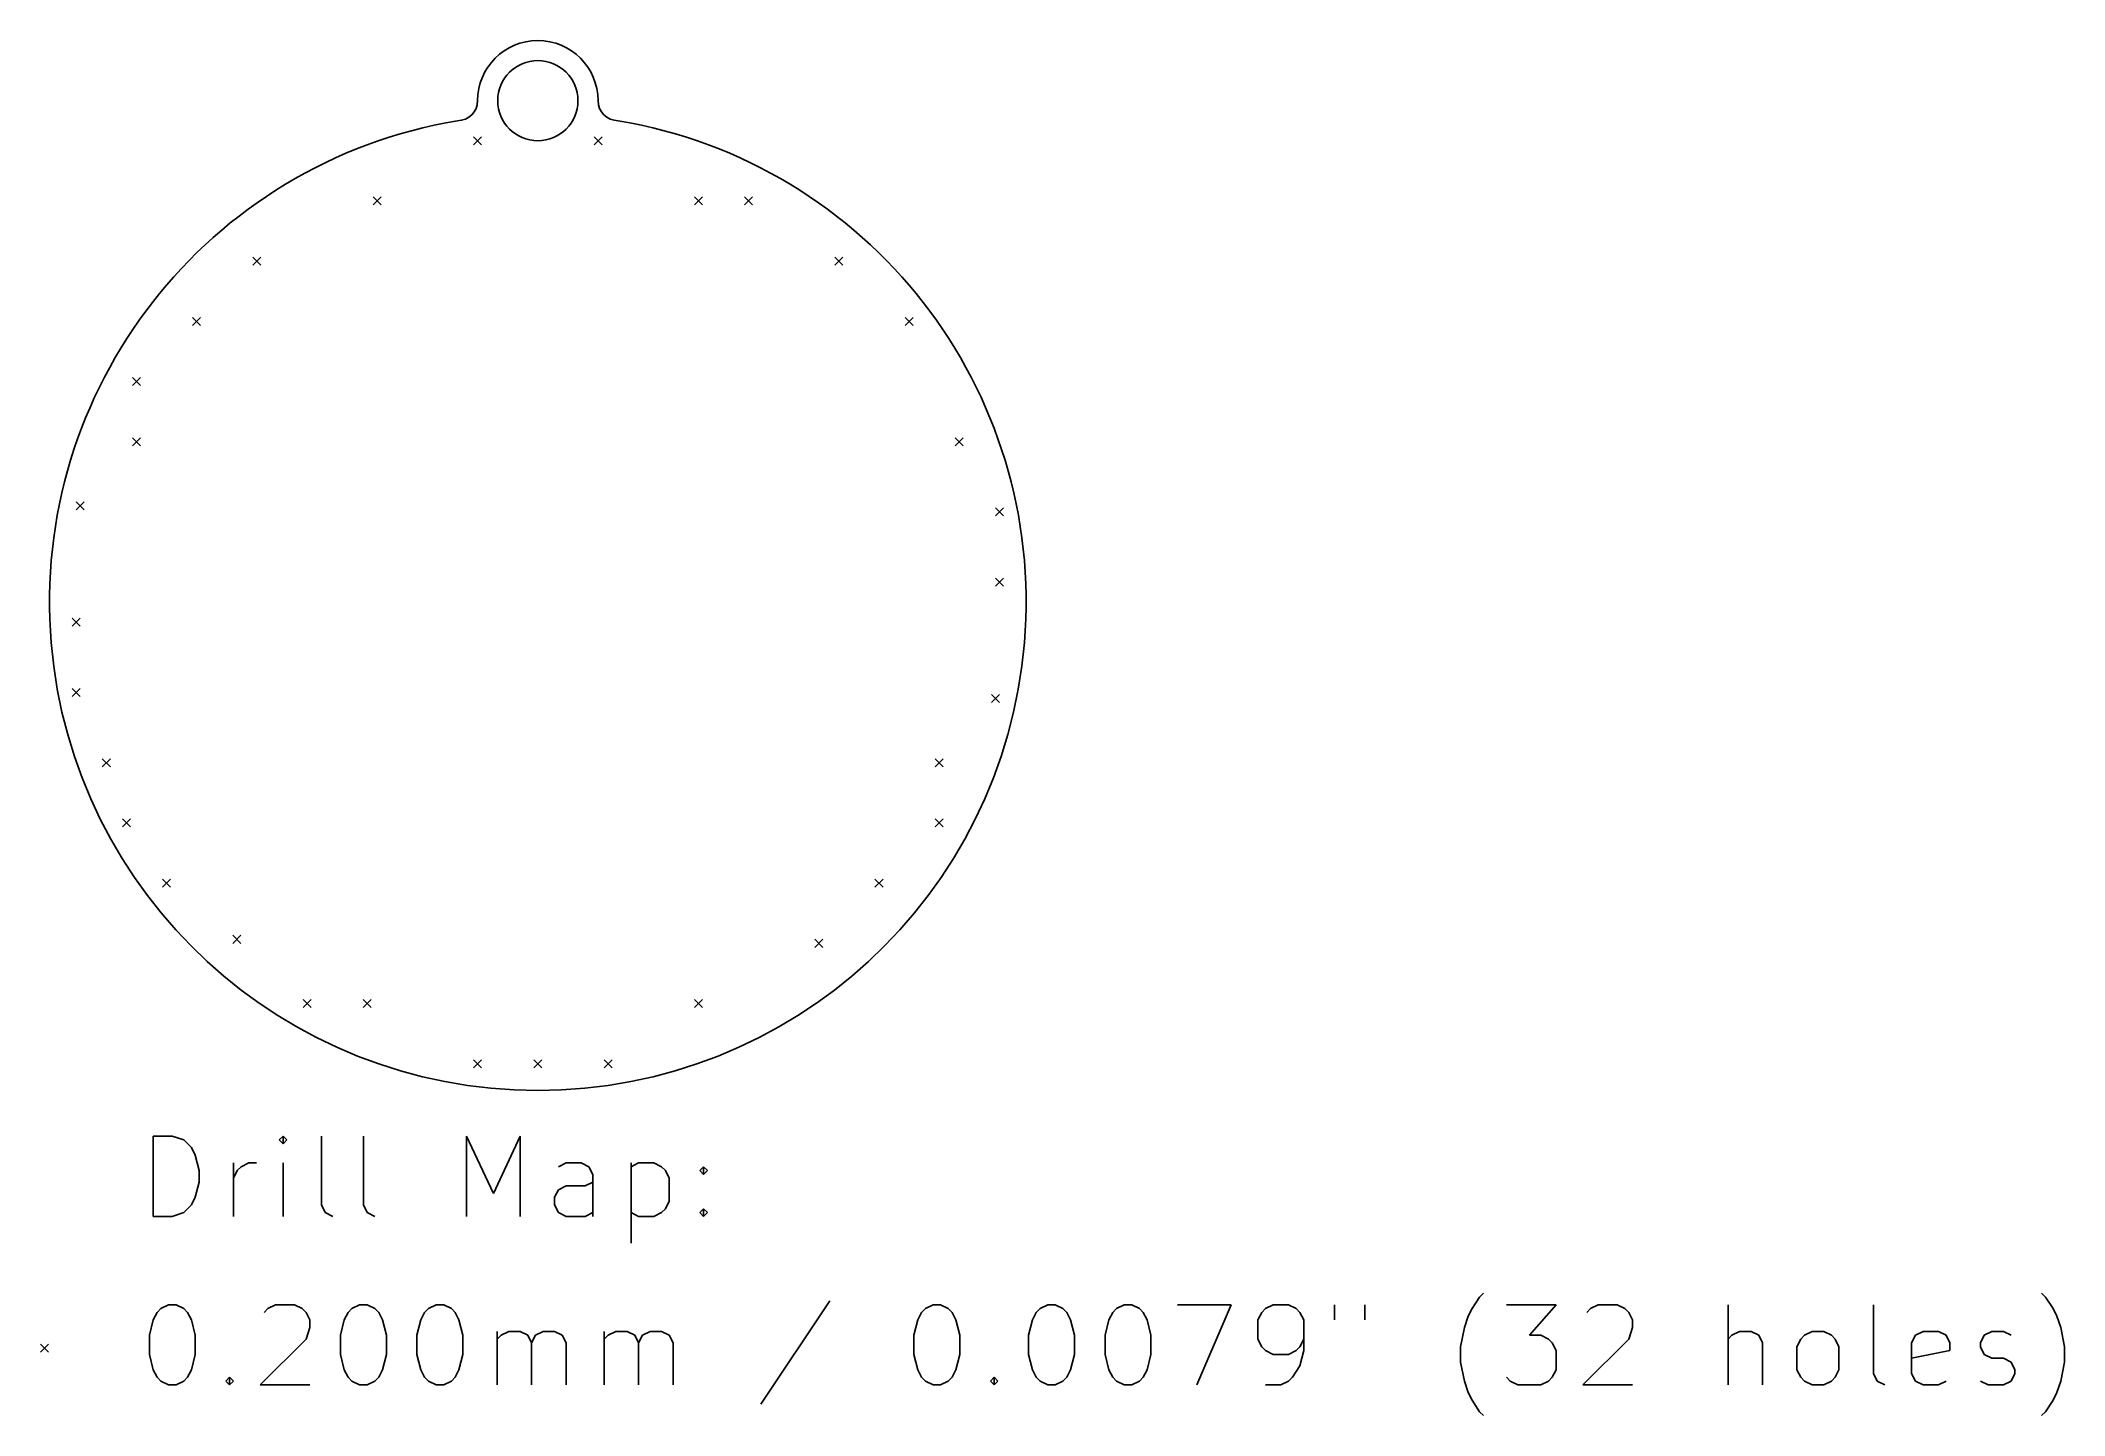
# Model space of a CAD drawing. Extents: x 37.6 to 88, y -70.3 to -36.
import ezdxf

# ---------------------------------------------------------------- set-up
doc = ezdxf.new("R2010")
doc.units = 0
doc.layers.add('BLACK', color=7, linetype='CONTINUOUS')

msp = doc.modelspace()

# ---------------------------------------------------------------- linework, layer by layer
at = {"layer": 'BLACK', "linetype": 'CONTINUOUS'}
for p, q in [((48.4, -38.4), (48.6, -38.6)), ((48.6, -38.4), (48.4, -38.6)), ((51.4, -38.4), (51.6, -38.6)), ((51.6, -38.4), (51.4, -38.6)), ((45.9, -39.9), (46.1, -40.1)), ((46.1, -39.9), (45.9, -40.1)), ((53.9, -39.9), (54.1, -40.1)), ((54.1, -39.9), (53.9, -40.1)), ((55.15, -39.9), (55.35, -40.1)), ((55.35, -39.9), (55.15, -40.1)), ((42.9, -41.4), (43.1, -41.6)), ((43.1, -41.4), (42.9, -41.6)), ((57.4, -41.4), (57.6, -41.6)), ((57.6, -41.4), (57.4, -41.6)), ((41.4, -42.9), (41.6, -43.1)), ((41.6, -42.9), (41.4, -43.1)), ((59.15, -42.9), (59.35, -43.1)), ((59.35, -42.9), (59.15, -43.1)), ((39.9, -44.4), (40.1, -44.6)), ((40.1, -44.4), (39.9, -44.6)), ((39.9, -45.9), (40.1, -46.1)), ((40.1, -45.9), (39.9, -46.1)), ((60.4, -45.9), (60.6, -46.1)), ((60.6, -45.9), (60.4, -46.1)), ((38.5, -47.5), (38.7, -47.7)), ((38.7, -47.5), (38.5, -47.7)), ((61.4, -47.65), (61.6, -47.85)), ((61.6, -47.65), (61.4, -47.85)), ((61.4, -49.4), (61.6, -49.6)), ((61.6, -49.4), (61.4, -49.6)), ((38.4, -50.4), (38.6, -50.6)), ((38.6, -50.4), (38.4, -50.6)), ((38.4, -52.15), (38.6, -52.35)), ((38.6, -52.15), (38.4, -52.35)), ((61.3, -52.3), (61.5, -52.5)), ((61.5, -52.3), (61.3, -52.5)), ((39.15, -53.9), (39.35, -54.1)), ((39.35, -53.9), (39.15, -54.1)), ((59.9, -53.9), (60.1, -54.1)), ((60.1, -53.9), (59.9, -54.1)), ((39.65, -55.4), (39.85, -55.6)), ((39.85, -55.4), (39.65, -55.6)), ((59.9, -55.4), (60.1, -55.6)), ((60.1, -55.4), (59.9, -55.6)), ((40.65, -56.9), (40.85, -57.1)), ((40.85, -56.9), (40.65, -57.1)), ((58.4, -56.9), (58.6, -57.1)), ((58.6, -56.9), (58.4, -57.1)), ((42.4, -58.3), (42.6, -58.5)), ((42.6, -58.3), (42.4, -58.5)), ((56.9, -58.4), (57.1, -58.6)), ((57.1, -58.4), (56.9, -58.6)), ((44.15, -59.9), (44.35, -60.1)), ((44.35, -59.9), (44.15, -60.1)), ((45.65, -59.9), (45.85, -60.1)), ((45.85, -59.9), (45.65, -60.1)), ((53.9, -59.9), (54.1, -60.1)), ((54.1, -59.9), (53.9, -60.1)), ((48.4, -61.4), (48.6, -61.6)), ((48.6, -61.4), (48.4, -61.6)), ((49.9, -61.4), (50.1, -61.6)), ((50.1, -61.4), (49.9, -61.6)), ((51.65, -61.4), (51.85, -61.6)), ((51.85, -61.4), (51.65, -61.6)), ((40.417243, -65.305363), (40.417243, -63.305363)), ((40.417243, -63.305363), (40.893433, -63.305363)), ((40.893433, -63.305363), (41.179148, -63.400601)), ((41.179148, -63.400601), (41.369624, -63.591077)), ((43.655338, -63.305363), (43.5601, -63.400601)), ((43.5601, -63.400601), (43.655338, -63.495839)), ((43.750576, -63.400601), (43.655338, -63.305363)), ((43.655338, -63.305363), (43.655338, -63.495839)), ((43.655338, -63.495839), (43.750576, -63.400601)), ((44.607719, -65.019648), (44.607719, -63.305363)), ((45.655338, -65.019648), (45.655338, -63.305363)), ((48.226767, -65.305363), (48.226767, -63.305363)), ((48.226767, -63.305363), (48.893434, -64.733934)), ((48.893434, -64.733934), (49.5601, -63.305363)), ((49.5601, -63.305363), (49.5601, -65.305363)), ((41.369624, -63.591077), (41.464862, -63.781553)), ((41.464862, -63.781553), (41.5601, -64.162505)), ((42.417243, -65.305363), (42.417243, -63.972029)), ((42.607719, -64.067267), (42.798195, -63.972029)), ((42.798195, -63.972029), (42.988672, -63.972029)), ((43.655338, -65.305363), (43.655338, -63.972029)), ((50.702957, -63.972029), (50.512481, -64.067267)), ((51.08391, -63.972029), (50.702957, -63.972029)), ((51.274386, -64.067267), (51.08391, -63.972029)), ((52.322005, -63.972029), (52.322005, -65.972029)), ((52.322005, -64.067267), (52.512481, -63.972029)), ((52.512481, -63.972029), (52.893434, -63.972029)), ((52.893434, -63.972029), (53.08391, -64.067267)), ((41.5601, -64.44822), (41.464862, -64.829172)), ((41.5601, -64.162505), (41.5601, -64.44822)), ((42.417243, -64.352982), (42.512481, -64.162505)), ((42.512481, -64.162505), (42.607719, -64.067267)), ((50.512481, -64.638696), (50.702957, -64.543458)), ((50.702957, -64.543458), (51.179148, -64.543458)), ((51.179148, -64.543458), (51.369624, -64.44822)), ((51.369624, -64.257744), (51.274386, -64.067267)), ((51.369624, -65.305363), (51.369624, -64.257744)), ((53.08391, -64.067267), (53.179148, -64.162505)), ((53.179148, -64.162505), (53.274386, -64.352982)), ((53.274386, -64.352982), (53.274386, -64.92441)), ((54.036291, -64.162505), (54.131529, -64.067267)), ((54.131529, -64.257744), (54.036291, -64.162505)), ((54.131529, -64.067267), (54.226767, -64.162505)), ((54.131529, -64.067267), (54.131529, -64.257744)), ((54.226767, -64.162505), (54.131529, -64.257744)), ((41.369624, -65.019648), (41.179148, -65.210125)), ((41.464862, -64.829172), (41.369624, -65.019648)), ((44.702957, -65.210125), (44.607719, -65.019648)), ((45.750576, -65.210125), (45.655338, -65.019648)), ((50.417243, -64.829172), (50.512481, -64.638696)), ((50.417243, -65.019648), (50.417243, -64.829172)), ((50.512481, -65.210125), (50.417243, -65.019648)), ((53.274386, -64.92441), (53.179148, -65.114886)), ((40.893433, -65.305363), (40.417243, -65.305363)), ((41.179148, -65.210125), (40.893433, -65.305363)), ((44.893433, -65.305363), (44.702957, -65.210125)), ((45.941052, -65.305363), (45.750576, -65.210125)), ((50.702957, -65.305363), (50.512481, -65.210125)), ((51.179148, -65.305363), (50.702957, -65.305363)), ((51.369624, -65.210125), (51.179148, -65.305363)), ((52.512481, -65.305363), (52.322005, -65.210125)), ((52.893434, -65.305363), (52.512481, -65.305363)), ((53.08391, -65.210125), (52.893434, -65.305363)), ((53.179148, -65.114886), (53.08391, -65.210125)), ((54.036291, -65.210125), (54.131529, -65.114886)), ((54.131529, -65.305363), (54.036291, -65.210125)), ((54.131529, -65.114886), (54.226767, -65.210125)), ((54.131529, -65.114886), (54.131529, -65.305363)), ((54.226767, -65.210125), (54.131529, -65.305363)), ((40.607719, -67.600601), (40.798195, -67.505363)), ((40.798195, -67.505363), (40.988672, -67.505363)), ((40.988672, -67.505363), (41.179148, -67.600601)), ((43.274386, -67.600601), (43.464862, -67.505363)), ((43.464862, -67.505363), (43.941053, -67.505363)), ((43.941053, -67.505363), (44.131529, -67.600601)), ((45.369624, -67.600601), (45.5601, -67.505363)), ((45.5601, -67.505363), (45.750577, -67.505363)), ((45.750577, -67.505363), (45.941053, -67.600601)), ((47.274386, -67.600601), (47.464862, -67.505363)), ((47.464862, -67.505363), (47.655339, -67.505363)), ((47.655339, -67.505363), (47.845815, -67.600601)), ((57.274387, -67.410125), (55.560102, -69.981553)), ((59.65534, -67.600601), (59.845816, -67.505363)), ((59.845816, -67.505363), (60.036293, -67.505363)), ((60.036293, -67.505363), (60.226769, -67.600601)), ((62.512483, -67.600601), (62.702959, -67.505363)), ((62.702959, -67.505363), (62.893436, -67.505363)), ((62.893436, -67.505363), (63.083912, -67.600601)), ((64.417245, -67.600601), (64.607721, -67.505363)), ((64.607721, -67.505363), (64.798198, -67.505363)), ((64.798198, -67.505363), (64.988674, -67.600601)), ((65.941055, -67.505363), (67.274388, -67.505363)), ((67.274388, -67.505363), (66.417245, -69.505363)), ((68.322007, -67.505363), (68.131531, -67.600601)), ((68.70296, -67.505363), (68.322007, -67.505363)), ((68.893436, -67.600601), (68.70296, -67.505363)), ((69.845817, -67.505363), (69.845817, -67.886315)), ((70.607722, -67.505363), (70.607722, -67.886315)), ((73.274389, -67.600601), (73.464865, -67.314886)), ((73.464865, -67.314886), (73.560104, -67.219648)), ((74.131532, -67.505363), (75.369627, -67.505363)), ((75.369627, -67.505363), (74.70296, -68.267267)), ((76.22677, -67.600601), (76.417246, -67.505363)), ((76.417246, -67.505363), (76.893437, -67.505363)), ((76.893437, -67.505363), (77.083913, -67.600601)), ((79.655342, -69.505363), (79.655342, -67.505363)), ((83.27439, -69.219648), (83.27439, -67.505363)), ((87.560105, -67.314886), (87.464867, -67.219648)), ((87.750581, -67.600601), (87.560105, -67.314886)), ((40.322005, -68.267267), (40.417243, -67.886315)), ((40.417243, -67.886315), (40.512481, -67.695839)), ((40.512481, -67.695839), (40.607719, -67.600601)), ((41.179148, -67.600601), (41.274386, -67.695839)), ((41.274386, -67.695839), (41.369624, -67.886315)), ((41.369624, -67.886315), (41.464862, -68.267267)), ((43.179148, -67.695839), (43.274386, -67.600601)), ((44.131529, -67.600601), (44.226767, -67.695839)), ((44.226767, -67.695839), (44.322005, -67.886315)), ((44.322005, -67.886315), (44.322005, -68.076791)), ((45.08391, -68.267267), (45.179148, -67.886315)), ((45.179148, -67.886315), (45.274386, -67.695839)), ((45.274386, -67.695839), (45.369624, -67.600601)), ((45.941053, -67.600601), (46.036291, -67.695839)), ((46.036291, -67.695839), (46.131529, -67.886315)), ((46.131529, -67.886315), (46.226767, -68.267267)), ((46.988672, -68.267267), (47.08391, -67.886315)), ((47.08391, -67.886315), (47.179148, -67.695839)), ((47.179148, -67.695839), (47.274386, -67.600601)), ((47.845815, -67.600601), (47.941053, -67.695839)), ((47.941053, -67.695839), (48.036291, -67.886315)), ((48.036291, -67.886315), (48.131529, -68.267267)), ((59.369626, -68.267267), (59.464864, -67.886315)), ((59.464864, -67.886315), (59.560102, -67.695839)), ((59.560102, -67.695839), (59.65534, -67.600601)), ((60.226769, -67.600601), (60.322007, -67.695839)), ((60.322007, -67.695839), (60.417245, -67.886315)), ((60.417245, -67.886315), (60.512483, -68.267267)), ((62.226769, -68.267267), (62.322007, -67.886315)), ((62.322007, -67.886315), (62.417245, -67.695839)), ((62.417245, -67.695839), (62.512483, -67.600601)), ((63.083912, -67.600601), (63.17915, -67.695839)), ((63.17915, -67.695839), (63.274388, -67.886315)), ((63.274388, -67.886315), (63.369626, -68.267267)), ((64.131531, -68.267267), (64.226769, -67.886315)), ((64.226769, -67.886315), (64.322007, -67.695839)), ((64.322007, -67.695839), (64.417245, -67.600601)), ((64.988674, -67.600601), (65.083912, -67.695839)), ((65.083912, -67.695839), (65.17915, -67.886315)), ((65.17915, -67.886315), (65.274388, -68.267267)), ((68.036293, -67.695839), (67.941055, -67.886315)), ((67.941055, -67.886315), (67.941055, -68.362505)), ((68.131531, -67.600601), (68.036293, -67.695839)), ((68.988674, -67.695839), (68.893436, -67.600601)), ((69.083912, -67.886315), (68.988674, -67.695839)), ((69.083912, -68.64822), (69.083912, -67.886315)), ((73.083913, -68.076791), (73.179151, -67.791077)), ((73.179151, -67.791077), (73.274389, -67.600601)), ((76.131532, -67.695839), (76.22677, -67.600601)), ((77.083913, -67.600601), (77.179151, -67.695839)), ((77.179151, -67.695839), (77.274389, -67.886315)), ((77.274389, -67.886315), (77.274389, -68.076791)), ((87.845819, -67.791077), (87.750581, -67.600601)), ((87.941057, -68.076791), (87.845819, -67.791077)), ((37.609475, -68.490525), (37.809475, -68.690525)), ((37.809475, -68.490525), (37.609475, -68.690525)), ((40.322005, -68.743458), (40.322005, -68.267267)), ((41.464862, -68.267267), (41.464862, -68.743458)), ((44.226767, -68.362505), (43.08391, -69.505363)), ((44.322005, -68.076791), (44.226767, -68.362505)), ((45.08391, -68.743458), (45.08391, -68.267267)), ((46.226767, -68.267267), (46.226767, -68.743458)), ((46.988672, -68.743458), (46.988672, -68.267267)), ((48.131529, -68.267267), (48.131529, -68.743458)), ((48.988672, -69.505363), (48.988672, -68.172029)), ((48.988672, -68.362505), (49.08391, -68.267267)), ((49.08391, -68.267267), (49.274386, -68.172029)), ((49.274386, -68.172029), (49.560101, -68.172029)), ((49.560101, -68.172029), (49.750577, -68.267267)), ((49.750577, -68.267267), (49.845815, -68.457744)), ((49.845815, -68.457744), (49.941053, -68.267267)), ((49.845815, -68.457744), (49.845815, -69.505363)), ((49.941053, -68.267267), (50.131529, -68.172029)), ((50.131529, -68.172029), (50.417243, -68.172029)), ((50.417243, -68.172029), (50.60772, -68.267267)), ((50.60772, -68.267267), (50.702958, -68.457744)), ((50.702958, -68.457744), (50.702958, -69.505363)), ((51.655339, -69.505363), (51.655339, -68.172029)), ((51.655339, -68.362505), (51.750577, -68.267267)), ((51.750577, -68.267267), (51.941053, -68.172029)), ((51.941053, -68.172029), (52.226768, -68.172029)), ((52.226768, -68.172029), (52.417244, -68.267267)), ((52.417244, -68.267267), (52.512482, -68.457744)), ((52.512482, -68.457744), (52.60772, -68.267267)), ((52.512482, -68.457744), (52.512482, -69.505363)), ((52.60772, -68.267267), (52.798196, -68.172029)), ((52.798196, -68.172029), (53.08391, -68.172029)), ((53.08391, -68.172029), (53.274387, -68.267267)), ((53.274387, -68.267267), (53.369625, -68.457744)), ((53.369625, -68.457744), (53.369625, -69.505363)), ((59.369626, -68.743458), (59.369626, -68.267267)), ((60.512483, -68.267267), (60.512483, -68.743458)), ((62.226769, -68.743458), (62.226769, -68.267267)), ((63.369626, -68.267267), (63.369626, -68.743458)), ((64.131531, -68.743458), (64.131531, -68.267267)), ((65.274388, -68.267267), (65.274388, -68.743458)), ((67.941055, -68.362505), (68.036293, -68.552982)), ((68.036293, -68.552982), (68.131531, -68.64822)), ((68.893436, -68.64822), (68.988674, -68.552982)), ((68.988674, -68.552982), (69.083912, -68.362505)), ((72.988675, -68.552982), (73.083913, -68.076791)), ((72.988675, -68.933934), (72.988675, -68.552982)), ((74.70296, -68.267267), (74.988675, -68.267267)), ((74.988675, -68.267267), (75.179151, -68.362505)), ((75.179151, -68.362505), (75.274389, -68.457744)), ((75.274389, -68.457744), (75.369627, -68.64822)), ((77.179151, -68.362505), (76.036294, -69.505363)), ((77.274389, -68.076791), (77.179151, -68.362505)), ((79.75058, -68.267267), (79.655342, -68.362505)), ((79.941056, -68.172029), (79.75058, -68.267267)), ((80.226771, -68.172029), (79.941056, -68.172029)), ((80.417247, -68.267267), (80.226771, -68.172029)), ((80.512485, -68.457744), (80.417247, -68.267267)), ((80.512485, -69.505363), (80.512485, -68.457744)), ((81.369628, -68.552982), (81.464866, -68.362505)), ((81.369628, -69.12441), (81.369628, -68.552982)), ((81.464866, -68.362505), (81.560104, -68.267267)), ((81.560104, -68.267267), (81.75058, -68.172029)), ((81.75058, -68.172029), (82.036295, -68.172029)), ((82.036295, -68.172029), (82.226771, -68.267267)), ((82.226771, -68.267267), (82.322009, -68.362505)), ((82.322009, -68.362505), (82.417247, -68.552982)), ((82.417247, -68.552982), (82.417247, -69.12441)), ((84.226771, -68.457744), (84.322009, -68.267267)), ((84.226771, -69.219648), (84.226771, -68.457744)), ((84.322009, -68.267267), (84.512485, -68.172029)), ((84.512485, -68.172029), (84.893438, -68.172029)), ((84.893438, -68.172029), (85.083914, -68.267267)), ((85.083914, -68.267267), (85.179152, -68.457744)), ((85.179152, -68.457744), (85.179152, -68.64822)), ((85.941057, -68.457744), (86.036295, -68.267267)), ((85.941057, -68.552982), (85.941057, -68.457744)), ((86.036295, -68.743458), (85.941057, -68.552982)), ((86.036295, -68.267267), (86.226771, -68.172029)), ((86.226771, -68.172029), (86.512485, -68.172029)), ((86.512485, -68.172029), (86.702962, -68.267267)), ((88.036295, -68.552982), (87.941057, -68.076791)), ((88.036295, -68.933934), (88.036295, -68.552982)), ((40.417243, -69.12441), (40.322005, -68.743458)), ((41.464862, -68.743458), (41.369624, -69.12441)), ((45.179148, -69.12441), (45.08391, -68.743458)), ((46.226767, -68.743458), (46.131529, -69.12441)), ((47.08391, -69.12441), (46.988672, -68.743458)), ((48.131529, -68.743458), (48.036291, -69.12441)), ((59.464864, -69.12441), (59.369626, -68.743458)), ((60.512483, -68.743458), (60.417245, -69.12441)), ((62.322007, -69.12441), (62.226769, -68.743458)), ((63.369626, -68.743458), (63.274388, -69.12441)), ((64.226769, -69.12441), (64.131531, -68.743458)), ((65.274388, -68.743458), (65.17915, -69.12441)), ((68.131531, -68.64822), (68.322007, -68.743458)), ((68.322007, -68.743458), (68.70296, -68.743458)), ((68.70296, -68.743458), (68.893436, -68.64822)), ((68.798198, -69.314886), (68.988674, -69.029172)), ((68.988674, -69.029172), (69.083912, -68.64822)), ((73.083913, -69.410125), (72.988675, -68.933934)), ((75.369627, -68.64822), (75.369627, -69.12441)), ((85.179152, -68.64822), (84.226771, -68.838696)), ((86.226771, -68.838696), (86.036295, -68.743458)), ((86.512485, -68.838696), (86.226771, -68.838696)), ((86.702962, -68.933934), (86.512485, -68.838696)), ((86.7982, -69.12441), (86.702962, -68.933934)), ((87.941057, -69.410125), (88.036295, -68.933934)), ((40.512481, -69.314886), (40.417243, -69.12441)), ((40.607719, -69.410125), (40.512481, -69.314886)), ((40.798195, -69.505363), (40.607719, -69.410125)), ((40.988672, -69.505363), (40.798195, -69.505363)), ((41.179148, -69.410125), (40.988672, -69.505363)), ((41.274386, -69.314886), (41.179148, -69.410125)), ((41.369624, -69.12441), (41.274386, -69.314886)), ((42.226767, -69.410125), (42.322005, -69.314886)), ((42.322005, -69.505363), (42.226767, -69.410125)), ((42.322005, -69.314886), (42.417243, -69.410125)), ((42.322005, -69.314886), (42.322005, -69.505363)), ((42.417243, -69.410125), (42.322005, -69.505363)), ((43.08391, -69.505363), (44.322005, -69.505363)), ((45.274386, -69.314886), (45.179148, -69.12441)), ((45.369624, -69.410125), (45.274386, -69.314886)), ((45.5601, -69.505363), (45.369624, -69.410125)), ((45.750577, -69.505363), (45.5601, -69.505363)), ((45.941053, -69.410125), (45.750577, -69.505363)), ((46.036291, -69.314886), (45.941053, -69.410125)), ((46.131529, -69.12441), (46.036291, -69.314886)), ((47.179148, -69.314886), (47.08391, -69.12441)), ((47.274386, -69.410125), (47.179148, -69.314886)), ((47.464862, -69.505363), (47.274386, -69.410125)), ((47.655339, -69.505363), (47.464862, -69.505363)), ((47.845815, -69.410125), (47.655339, -69.505363)), ((47.941053, -69.314886), (47.845815, -69.410125)), ((48.036291, -69.12441), (47.941053, -69.314886)), ((59.560102, -69.314886), (59.464864, -69.12441)), ((59.65534, -69.410125), (59.560102, -69.314886)), ((59.845816, -69.505363), (59.65534, -69.410125)), ((60.036293, -69.505363), (59.845816, -69.505363)), ((60.226769, -69.410125), (60.036293, -69.505363)), ((60.322007, -69.314886), (60.226769, -69.410125)), ((60.417245, -69.12441), (60.322007, -69.314886)), ((61.274388, -69.410125), (61.369626, -69.314886)), ((61.369626, -69.505363), (61.274388, -69.410125)), ((61.369626, -69.314886), (61.464864, -69.410125)), ((61.369626, -69.314886), (61.369626, -69.505363)), ((61.464864, -69.410125), (61.369626, -69.505363)), ((62.417245, -69.314886), (62.322007, -69.12441)), ((62.512483, -69.410125), (62.417245, -69.314886)), ((62.702959, -69.505363), (62.512483, -69.410125)), ((62.893436, -69.505363), (62.702959, -69.505363)), ((63.083912, -69.410125), (62.893436, -69.505363)), ((63.17915, -69.314886), (63.083912, -69.410125)), ((63.274388, -69.12441), (63.17915, -69.314886)), ((64.322007, -69.314886), (64.226769, -69.12441)), ((64.417245, -69.410125), (64.322007, -69.314886)), ((64.607721, -69.505363), (64.417245, -69.410125)), ((64.798198, -69.505363), (64.607721, -69.505363)), ((64.988674, -69.410125), (64.798198, -69.505363)), ((65.083912, -69.314886), (64.988674, -69.410125)), ((65.17915, -69.12441), (65.083912, -69.314886)), ((68.131531, -69.505363), (68.512483, -69.505363)), ((68.512483, -69.505363), (68.70296, -69.410125)), ((68.70296, -69.410125), (68.798198, -69.314886)), ((73.179151, -69.695839), (73.083913, -69.410125)), ((74.22677, -69.410125), (74.131532, -69.314886)), ((74.417246, -69.505363), (74.22677, -69.410125)), ((74.988675, -69.505363), (74.417246, -69.505363)), ((75.179151, -69.410125), (74.988675, -69.505363)), ((75.274389, -69.314886), (75.179151, -69.410125)), ((75.369627, -69.12441), (75.274389, -69.314886)), ((76.036294, -69.505363), (77.274389, -69.505363)), ((81.464866, -69.314886), (81.369628, -69.12441)), ((81.560104, -69.410125), (81.464866, -69.314886)), ((81.75058, -69.505363), (81.560104, -69.410125)), ((82.036295, -69.505363), (81.75058, -69.505363)), ((82.226771, -69.410125), (82.036295, -69.505363)), ((82.322009, -69.314886), (82.226771, -69.410125)), ((82.417247, -69.12441), (82.322009, -69.314886)), ((83.369628, -69.410125), (83.27439, -69.219648)), ((83.560104, -69.505363), (83.369628, -69.410125)), ((84.322009, -69.410125), (84.226771, -69.219648)), ((84.512485, -69.505363), (84.322009, -69.410125)), ((84.893438, -69.505363), (84.512485, -69.505363)), ((85.083914, -69.410125), (84.893438, -69.505363)), ((85.941057, -69.410125), (86.131533, -69.505363)), ((86.131533, -69.505363), (86.512485, -69.505363)), ((86.512485, -69.505363), (86.702962, -69.410125)), ((86.702962, -69.410125), (86.7982, -69.219648)), ((86.7982, -69.219648), (86.7982, -69.12441)), ((87.845819, -69.695839), (87.941057, -69.410125)), ((73.274389, -69.886315), (73.179151, -69.695839)), ((73.464865, -70.172029), (73.274389, -69.886315)), ((87.560105, -70.172029), (87.750581, -69.886315)), ((87.750581, -69.886315), (87.845819, -69.695839)), ((73.560104, -70.267267), (73.464865, -70.172029)), ((87.464867, -70.267267), (87.560105, -70.172029))]:
    msp.add_line(p, q, dxfattribs=at)
at = {"layer": 'BLACK'}
msp.add_circle((50, -37.5), 1, dxfattribs=at)
for centre, radius, start, end in [((50, -37.5), 1.5, 0, 180), ((48, -37.5), 0.5, -90, 0), ((52, -37.5), 0.5, -180, -90), ((50, -50), 12.165525, -260.5376778, 80.5376778)]:
    msp.add_arc(centre, radius, start, end, dxfattribs=at)

doc.saveas('drawing.dxf')
